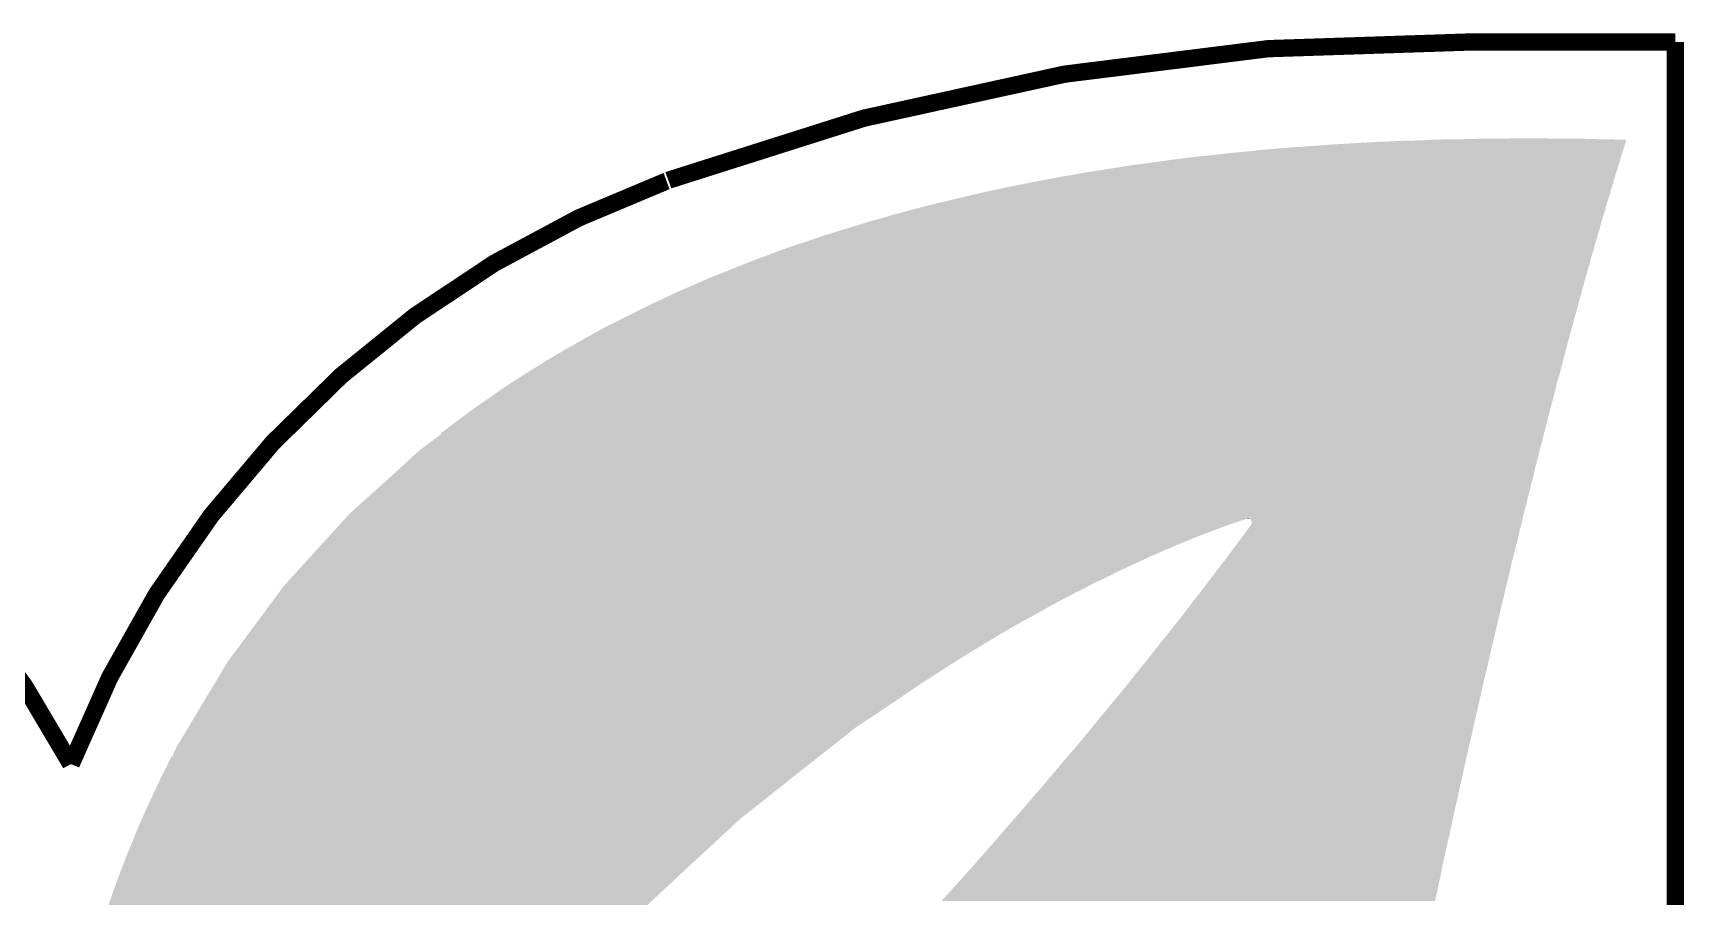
# Model space of a CAD drawing. Extents: x -0.05 to 0.95, y -0.15 to 1.54.
# Drawn here: x 0.381 to 0.953, y 1.242 to 1.541 of the extents above; entities that cross this region are included whole.
import ezdxf

# ---------------------------------------------------------------- set-up
doc = ezdxf.new("R2010")
doc.units = 0
doc.layers.add('AIR_QUALITY3_CLICK_V100_GKO', color=5, linetype='CONTINUOUS')
doc.layers.add('AIR_QUALITY3_CLICK_V100_GTO', color=14, linetype='CONTINUOUS')

msp = doc.modelspace()

# ---------------------------------------------------------------- linework, layer by layer
at = {"layer": 'AIR_QUALITY3_CLICK_V100_GKO', "const_width": 0.006}
for points in [[(0.88, 1.5379, 0.091574), (0.60091, 1.48997)], [(0.6003, 1.4897, 0.215301), (0.39387, 1.28767)], [(0.3938, 1.2877, 0.274399), (0.1128, 1.4595)]]:
    msp.add_lwpolyline(points, format="xyb", dxfattribs=at)
for points in [[(0.88, 1.5379), (0.95, 1.5379)], [(0.95, -0.05), (0.95, 1.5366), (0.95, 1.5379)]]:
    msp.add_lwpolyline(points, dxfattribs=at)
at = {"layer": 'AIR_QUALITY3_CLICK_V100_GTO'}
for points in [[(0.7956, 1.4994), (0.79786, 1.4996), (0.93156, 1.4994), (0.9316, 1.4996)], [(0.79786, 1.4996), (0.79787, 1.4996), (0.9316, 1.4996), (0.9317, 1.4996)], [(0.79787, 1.4996), (0.8024, 1.5), (0.9317, 1.4996), (0.93178, 1.5)], [(0.8024, 1.5), (0.80325, 1.5001), (0.93178, 1.5), (0.9318, 1.5001)], [(0.80325, 1.5001), (0.8058, 1.5004), (0.9318, 1.5001), (0.93192, 1.5004)], [(0.8058, 1.5004), (0.80807, 1.5006), (0.93192, 1.5004), (0.932, 1.5006)], [(0.80807, 1.5006), (0.8126, 1.501), (0.932, 1.5006), (0.93208, 1.501)], [(0.8126, 1.501), (0.81377, 1.5011), (0.93208, 1.501), (0.9321, 1.5011)], [(0.81377, 1.5011), (0.8161, 1.5013), (0.9321, 1.5011), (0.93218, 1.5013)], [(0.8161, 1.5013), (0.8195, 1.5015), (0.93218, 1.5013), (0.93226, 1.5015)], [(0.8195, 1.5015), (0.82067, 1.5016), (0.93226, 1.5015), (0.9323, 1.5016)], [(0.82067, 1.5016), (0.823, 1.5018), (0.9323, 1.5016), (0.93234, 1.5018)], [(0.823, 1.5018), (0.8265, 1.502), (0.93234, 1.5018), (0.93238, 1.502)], [(0.8265, 1.502), (0.82767, 1.5021), (0.93238, 1.502), (0.9324, 1.5021)], [(0.82767, 1.5021), (0.83, 1.5023), (0.9324, 1.5021), (0.9325, 1.5023)], [(0.83, 1.5023), (0.8335, 1.5025), (0.9325, 1.5023), (0.9326, 1.5025)], [(0.8335, 1.5025), (0.8405, 1.5029), (0.9326, 1.5025), (0.93268, 1.5029)], [(0.8405, 1.5029), (0.8423, 1.503), (0.93268, 1.5029), (0.9327, 1.503)], [(0.8423, 1.503), (0.8441, 1.5031), (0.9327, 1.503), (0.93274, 1.5031)], [(0.8441, 1.5031), (0.8476, 1.5033), (0.93274, 1.5031), (0.93282, 1.5033)], [(0.8476, 1.5033), (0.8512, 1.5034), (0.93282, 1.5033), (0.93286, 1.5034)], [(0.8512, 1.5034), (0.853, 1.5035), (0.93286, 1.5034), (0.9329, 1.5035)], [(0.853, 1.5035), (0.8548, 1.5036), (0.9329, 1.5035), (0.93293, 1.5036)], [(0.8548, 1.5036), (0.862, 1.5038), (0.93293, 1.5036), (0.93297, 1.5038)], [(0.862, 1.5038), (0.86385, 1.5039), (0.93297, 1.5038), (0.933, 1.5039)], [(0.86385, 1.5039), (0.86568, 1.504), (0.933, 1.5039), (0.933, 1.504)], [(0.86568, 1.504), (0.8657, 1.504), (0.933, 1.504), (0.93295, 1.504)], [(0.8657, 1.504), (0.8693, 1.5041), (0.93295, 1.504), (0.92783, 1.5041)], [(0.8693, 1.5041), (0.873, 1.5042), (0.92783, 1.5041), (0.9227, 1.5042)], [(0.8766, 1.5042), (0.884, 1.5044), (0.9227, 1.5042), (0.9163, 1.5044)], [(0.8914, 1.5044), (0.8952, 1.5045), (0.9073, 1.5044), (0.9037, 1.5045)], [(0.74906, 1.4932), (0.7529, 1.4938), (0.9297, 1.4932), (0.9299, 1.4938)], [(0.7529, 1.4938), (0.7561, 1.4943), (0.9299, 1.4938), (0.93, 1.4943)], [(0.7561, 1.4943), (0.75994, 1.4949), (0.93, 1.4943), (0.9302, 1.4949)], [(0.75994, 1.4949), (0.7625, 1.4953), (0.9302, 1.4949), (0.93036, 1.4953)], [(0.7625, 1.4953), (0.76332, 1.4954), (0.93036, 1.4953), (0.9304, 1.4954)], [(0.76332, 1.4954), (0.7658, 1.4957), (0.9304, 1.4954), (0.93045, 1.4957)], [(0.7658, 1.4957), (0.76772, 1.496), (0.93045, 1.4957), (0.9305, 1.496)], [(0.76772, 1.496), (0.769, 1.4962), (0.9305, 1.496), (0.93058, 1.4962)], [(0.769, 1.4962), (0.7723, 1.4966), (0.93058, 1.4962), (0.93074, 1.4966)], [(0.7723, 1.4966), (0.77494, 1.497), (0.93074, 1.4966), (0.9309, 1.497)], [(0.77494, 1.497), (0.7756, 1.4971), (0.9309, 1.497), (0.93092, 1.4971)], [(0.7756, 1.4971), (0.77972, 1.4976), (0.93092, 1.4971), (0.931, 1.4976)], [(0.77972, 1.4976), (0.78385, 1.4981), (0.931, 1.4976), (0.9312, 1.4981)], [(0.78385, 1.4981), (0.7855, 1.4983), (0.9312, 1.4981), (0.93124, 1.4983)], [(0.7855, 1.4983), (0.7889, 1.4986), (0.93124, 1.4983), (0.9313, 1.4986)], [(0.7889, 1.4986), (0.7922, 1.499), (0.9313, 1.4986), (0.93146, 1.499)], [(0.7922, 1.499), (0.79305, 1.4991), (0.93146, 1.499), (0.9315, 1.4991)], [(0.79305, 1.4991), (0.7956, 1.4994), (0.9315, 1.4991), (0.93156, 1.4994)], [(0.72057, 1.488), (0.7247, 1.4888), (0.9281, 1.488), (0.92837, 1.4888)], [(0.7247, 1.4888), (0.7267, 1.4892), (0.92837, 1.4888), (0.9285, 1.4892)], [(0.7267, 1.4892), (0.7277, 1.4894), (0.9285, 1.4892), (0.92853, 1.4894)], [(0.7277, 1.4894), (0.72977, 1.4898), (0.92853, 1.4894), (0.9286, 1.4898)], [(0.72977, 1.4898), (0.7308, 1.49), (0.9286, 1.4898), (0.92867, 1.49)], [(0.7308, 1.49), (0.73293, 1.4904), (0.92867, 1.49), (0.9288, 1.4904)], [(0.73293, 1.4904), (0.734, 1.4906), (0.9288, 1.4904), (0.92888, 1.4906)], [(0.734, 1.4906), (0.73555, 1.4909), (0.92888, 1.4906), (0.929, 1.4909)], [(0.73555, 1.4909), (0.7371, 1.4912), (0.929, 1.4909), (0.9291, 1.4912)], [(0.7371, 1.4912), (0.73896, 1.4915), (0.9291, 1.4912), (0.9292, 1.4915)], [(0.73896, 1.4915), (0.7402, 1.4917), (0.9292, 1.4915), (0.92923, 1.4917)], [(0.7402, 1.4917), (0.74233, 1.4921), (0.92923, 1.4917), (0.9293, 1.4921)], [(0.74233, 1.4921), (0.7434, 1.4923), (0.9293, 1.4921), (0.92937, 1.4923)], [(0.7434, 1.4923), (0.74588, 1.4927), (0.92937, 1.4923), (0.9295, 1.4927)], [(0.74588, 1.4927), (0.7465, 1.4928), (0.9295, 1.4927), (0.92954, 1.4928)], [(0.7465, 1.4928), (0.74906, 1.4932), (0.92954, 1.4928), (0.9297, 1.4932)], [(0.6946, 1.4821), (0.69584, 1.4824), (0.92632, 1.4821), (0.9264, 1.4824)], [(0.69584, 1.4824), (0.6975, 1.4828), (0.9264, 1.4824), (0.92655, 1.4828)], [(0.6975, 1.4828), (0.69921, 1.4832), (0.92655, 1.4828), (0.9267, 1.4832)], [(0.69921, 1.4832), (0.7005, 1.4835), (0.9267, 1.4832), (0.92678, 1.4835)], [(0.7005, 1.4835), (0.70257, 1.484), (0.92678, 1.4835), (0.9269, 1.484)], [(0.70257, 1.484), (0.7034, 1.4842), (0.9269, 1.484), (0.92697, 1.4842)], [(0.7034, 1.4842), (0.70597, 1.4848), (0.92697, 1.4842), (0.9272, 1.4848)], [(0.70597, 1.4848), (0.7094, 1.4856), (0.9272, 1.4848), (0.9274, 1.4856)], [(0.7094, 1.4856), (0.7125, 1.4863), (0.9274, 1.4856), (0.92758, 1.4863)], [(0.7125, 1.4863), (0.713, 1.4864), (0.92758, 1.4863), (0.9276, 1.4864)], [(0.713, 1.4864), (0.7155, 1.4869), (0.9276, 1.4864), (0.92779, 1.4869)], [(0.7155, 1.4869), (0.71679, 1.4872), (0.92779, 1.4869), (0.9279, 1.4872)], [(0.71679, 1.4872), (0.7185, 1.4876), (0.9279, 1.4872), (0.928, 1.4876)], [(0.7185, 1.4876), (0.72057, 1.488), (0.928, 1.4876), (0.9281, 1.488)], [(0.67367, 1.4765), (0.6748, 1.4768), (0.9247, 1.4765), (0.92477, 1.4768)], [(0.6748, 1.4768), (0.67678, 1.4774), (0.92477, 1.4768), (0.9249, 1.4774)], [(0.67678, 1.4774), (0.6781, 1.4778), (0.9249, 1.4774), (0.92505, 1.4778)], [(0.6781, 1.4778), (0.67961, 1.4782), (0.92505, 1.4778), (0.9252, 1.4782)], [(0.67961, 1.4782), (0.6815, 1.4787), (0.9252, 1.4782), (0.92537, 1.4787)], [(0.6815, 1.4787), (0.68297, 1.4791), (0.92537, 1.4787), (0.9255, 1.4791)], [(0.68297, 1.4791), (0.6848, 1.4796), (0.9255, 1.4791), (0.92563, 1.4796)], [(0.6848, 1.4796), (0.68593, 1.4799), (0.92563, 1.4796), (0.9257, 1.4799)], [(0.68593, 1.4799), (0.68933, 1.4808), (0.9257, 1.4799), (0.9259, 1.4808)], [(0.68933, 1.4808), (0.6916, 1.4814), (0.9259, 1.4808), (0.92612, 1.4814)], [(0.6916, 1.4814), (0.69246, 1.4816), (0.92612, 1.4814), (0.9262, 1.4816)], [(0.69246, 1.4816), (0.6946, 1.4821), (0.9262, 1.4816), (0.92632, 1.4821)], [(0.65306, 1.4702), (0.6551, 1.4709), (0.9229, 1.4702), (0.92306, 1.4709)], [(0.6551, 1.4709), (0.65576, 1.4711), (0.92306, 1.4709), (0.9231, 1.4711)], [(0.65576, 1.4711), (0.6584, 1.4719), (0.9231, 1.4711), (0.92337, 1.4719)], [(0.6584, 1.4719), (0.6616, 1.4729), (0.92337, 1.4719), (0.9237, 1.4729)], [(0.6616, 1.4729), (0.66457, 1.4738), (0.9237, 1.4729), (0.9239, 1.4738)], [(0.66457, 1.4738), (0.66754, 1.4747), (0.9239, 1.4738), (0.9242, 1.4747)], [(0.66754, 1.4747), (0.6682, 1.4749), (0.9242, 1.4747), (0.92424, 1.4749)], [(0.6682, 1.4749), (0.67044, 1.4756), (0.92424, 1.4749), (0.9244, 1.4756)], [(0.67044, 1.4756), (0.6714, 1.4759), (0.9244, 1.4756), (0.9245, 1.4759)], [(0.6714, 1.4759), (0.67367, 1.4765), (0.9245, 1.4759), (0.9247, 1.4765)], [(0.6362, 1.4643), (0.63904, 1.4654), (0.92117, 1.4643), (0.9215, 1.4654)], [(0.63904, 1.4654), (0.6393, 1.4655), (0.9215, 1.4654), (0.92153, 1.4655)], [(0.6393, 1.4655), (0.64155, 1.4663), (0.92153, 1.4655), (0.9218, 1.4663)], [(0.64155, 1.4663), (0.6424, 1.4666), (0.9218, 1.4663), (0.92186, 1.4666)], [(0.6424, 1.4666), (0.64444, 1.4673), (0.92186, 1.4666), (0.922, 1.4673)], [(0.64444, 1.4673), (0.6456, 1.4677), (0.922, 1.4673), (0.92212, 1.4677)], [(0.6456, 1.4677), (0.64746, 1.4683), (0.92212, 1.4677), (0.9223, 1.4683)], [(0.64746, 1.4683), (0.6487, 1.4687), (0.9223, 1.4683), (0.92243, 1.4687)], [(0.6487, 1.4687), (0.65015, 1.4692), (0.92243, 1.4687), (0.9226, 1.4692)], [(0.65015, 1.4692), (0.65306, 1.4702), (0.9226, 1.4692), (0.9229, 1.4702)], [(0.6234, 1.4594), (0.6239, 1.4596), (0.9198, 1.4594), (0.91986, 1.4596)], [(0.6239, 1.4596), (0.627, 1.4608), (0.91986, 1.4596), (0.92022, 1.4608)], [(0.627, 1.4608), (0.6285, 1.4614), (0.92022, 1.4608), (0.9204, 1.4614)], [(0.6285, 1.4614), (0.63, 1.462), (0.9204, 1.4614), (0.92052, 1.462)], [(0.63, 1.462), (0.63103, 1.4624), (0.92052, 1.462), (0.9206, 1.4624)], [(0.63103, 1.4624), (0.6331, 1.4632), (0.9206, 1.4624), (0.92084, 1.4632)], [(0.6331, 1.4632), (0.6362, 1.4643), (0.92084, 1.4632), (0.92117, 1.4643)], [(0.6097, 1.4537), (0.6119, 1.4547), (0.9182, 1.4537), (0.91843, 1.4547)], [(0.6119, 1.4547), (0.61259, 1.455), (0.91843, 1.4547), (0.9185, 1.455)], [(0.61259, 1.455), (0.6149, 1.456), (0.9185, 1.455), (0.91883, 1.456)], [(0.6149, 1.456), (0.6154, 1.4562), (0.91883, 1.456), (0.9189, 1.4562)], [(0.6154, 1.4562), (0.61815, 1.4573), (0.9189, 1.4562), (0.9192, 1.4573)], [(0.61815, 1.4573), (0.62065, 1.4583), (0.9192, 1.4573), (0.9195, 1.4583)], [(0.62065, 1.4583), (0.6234, 1.4594), (0.9195, 1.4583), (0.9198, 1.4594)], [(0.5953, 1.4472), (0.59794, 1.4484), (0.91642, 1.4472), (0.9167, 1.4484)], [(0.59794, 1.4484), (0.5986, 1.4487), (0.9167, 1.4484), (0.91679, 1.4487)], [(0.5986, 1.4487), (0.60066, 1.4497), (0.91679, 1.4487), (0.9171, 1.4497)], [(0.60066, 1.4497), (0.6019, 1.4503), (0.9171, 1.4497), (0.91727, 1.4503)], [(0.6019, 1.4503), (0.60366, 1.4511), (0.91727, 1.4503), (0.9175, 1.4511)], [(0.60366, 1.4511), (0.6052, 1.4518), (0.9175, 1.4511), (0.91766, 1.4518)], [(0.6052, 1.4518), (0.60666, 1.4524), (0.91766, 1.4518), (0.9178, 1.4524)], [(0.60666, 1.4524), (0.6086, 1.4532), (0.9178, 1.4524), (0.91805, 1.4532)], [(0.6086, 1.4532), (0.6097, 1.4537), (0.91805, 1.4532), (0.9182, 1.4537)], [(0.5839, 1.4415), (0.5951, 1.4471), (0.9148, 1.4415), (0.9164, 1.4471)], [(0.5951, 1.4471), (0.5953, 1.4472), (0.9164, 1.4471), (0.91642, 1.4472)], [(0.57312, 1.4358), (0.5758, 1.4373), (0.9133, 1.4358), (0.9137, 1.4373)], [(0.5758, 1.4373), (0.5793, 1.4392), (0.9137, 1.4373), (0.91424, 1.4392)], [(0.5793, 1.4392), (0.5811, 1.4401), (0.91424, 1.4392), (0.9145, 1.4401)], [(0.5811, 1.4401), (0.5839, 1.4415), (0.9145, 1.4401), (0.9148, 1.4415)], [(0.5621, 1.4295), (0.5655, 1.4315), (0.91159, 1.4295), (0.91213, 1.4315)], [(0.5655, 1.4315), (0.5689, 1.4334), (0.91213, 1.4315), (0.91263, 1.4334)], [(0.5689, 1.4334), (0.57065, 1.4344), (0.91263, 1.4334), (0.9129, 1.4344)], [(0.57065, 1.4344), (0.5724, 1.4354), (0.9129, 1.4344), (0.91319, 1.4354)], [(0.5724, 1.4354), (0.57312, 1.4358), (0.91319, 1.4354), (0.9133, 1.4358)], [(0.55261, 1.4237), (0.55518, 1.4253), (0.9101, 1.4237), (0.9105, 1.4253)], [(0.55518, 1.4253), (0.5576, 1.4268), (0.9105, 1.4253), (0.9109, 1.4268)], [(0.5576, 1.4268), (0.5584, 1.4273), (0.9109, 1.4268), (0.91102, 1.4273)], [(0.5584, 1.4273), (0.56025, 1.4284), (0.91102, 1.4273), (0.9113, 1.4284)], [(0.56025, 1.4284), (0.5621, 1.4295), (0.9113, 1.4284), (0.91159, 1.4295)], [(0.5434, 1.4178), (0.5474, 1.4204), (0.9085, 1.4178), (0.90915, 1.4204)], [(0.5474, 1.4204), (0.54771, 1.4206), (0.90915, 1.4204), (0.9092, 1.4206)], [(0.54771, 1.4206), (0.55022, 1.4222), (0.9092, 1.4206), (0.9097, 1.4222)], [(0.55022, 1.4222), (0.551, 1.4227), (0.9097, 1.4222), (0.90983, 1.4227)], [(0.551, 1.4227), (0.55261, 1.4237), (0.90983, 1.4227), (0.9101, 1.4237)], [(0.53583, 1.4125), (0.53815, 1.4141), (0.9071, 1.4125), (0.9076, 1.4141)], [(0.53815, 1.4141), (0.5396, 1.4151), (0.9076, 1.4141), (0.90784, 1.4151)], [(0.5396, 1.4151), (0.54059, 1.4158), (0.90784, 1.4151), (0.908, 1.4158)], [(0.54059, 1.4158), (0.5434, 1.4178), (0.908, 1.4158), (0.9085, 1.4178)], [(0.52893, 1.4075), (0.5312, 1.4092), (0.9058, 1.4075), (0.9063, 1.4092)], [(0.5312, 1.4092), (0.53344, 1.4108), (0.9063, 1.4092), (0.9067, 1.4108)], [(0.53344, 1.4108), (0.5354, 1.4122), (0.9067, 1.4108), (0.90703, 1.4122)], [(0.5354, 1.4122), (0.53583, 1.4125), (0.90703, 1.4122), (0.9071, 1.4125)], [(0.5221, 1.4024), (0.5268, 1.4059), (0.90453, 1.4024), (0.9054, 1.4059)], [(0.5223, 1.4021), (0.5221, 1.4024), (0.90445, 1.4021), (0.90453, 1.4024)], [(0.5268, 1.4059), (0.52893, 1.4075), (0.9054, 1.4059), (0.9058, 1.4075)], [(0.5121, 1.3941), (0.515, 1.3967), (0.90241, 1.3941), (0.90303, 1.3967)], [(0.515, 1.3967), (0.51595, 1.3974), (0.90303, 1.3967), (0.9032, 1.3974)], [(0.51595, 1.3974), (0.5173, 1.3984), (0.9032, 1.3974), (0.9035, 1.3984)], [(0.5173, 1.3984), (0.51865, 1.3994), (0.9035, 1.3984), (0.9038, 1.3994)], [(0.51865, 1.3994), (0.52149, 1.4015), (0.9038, 1.3994), (0.9043, 1.4015)], [(0.52149, 1.4015), (0.5223, 1.4021), (0.9043, 1.4015), (0.90445, 1.4021)], [(0.5069, 1.3893), (0.50885, 1.3911), (0.90119, 1.3893), (0.9016, 1.3911)], [(0.50885, 1.3911), (0.51113, 1.3932), (0.9016, 1.3911), (0.9022, 1.3932)], [(0.51113, 1.3932), (0.5121, 1.3941), (0.9022, 1.3932), (0.90241, 1.3941)], [(0.5017, 1.3846), (0.50413, 1.3868), (0.9, 1.3846), (0.9006, 1.3868)], [(0.50413, 1.3868), (0.50646, 1.3889), (0.9006, 1.3868), (0.9011, 1.3889)], [(0.50646, 1.3889), (0.5069, 1.3893), (0.9011, 1.3889), (0.90119, 1.3893)], [(0.49431, 1.378), (0.49678, 1.3802), (0.8984, 1.378), (0.8989, 1.3802)], [(0.49678, 1.3802), (0.49924, 1.3824), (0.8989, 1.3802), (0.8995, 1.3824)], [(0.49924, 1.3824), (0.5007, 1.3837), (0.8995, 1.3824), (0.8998, 1.3837)], [(0.5007, 1.3837), (0.5017, 1.3846), (0.8998, 1.3837), (0.9, 1.3846)], [(0.48953, 1.3735), (0.4898, 1.3738), (0.8972, 1.3735), (0.89728, 1.3738)], [(0.4898, 1.3738), (0.49192, 1.3758), (0.89728, 1.3738), (0.8978, 1.3758)], [(0.49192, 1.3758), (0.4933, 1.3771), (0.8978, 1.3758), (0.89815, 1.3771)], [(0.4933, 1.3771), (0.49431, 1.378), (0.89815, 1.3771), (0.8984, 1.378)], [(0.48426, 1.3677), (0.48444, 1.3679), (0.7874, 1.3677), (0.7878, 1.3679)], [(0.48444, 1.3679), (0.48454, 1.368), (0.7878, 1.3679), (0.7882, 1.368)], [(0.48454, 1.368), (0.48463, 1.3681), (0.7882, 1.368), (0.7885, 1.3681)], [(0.48463, 1.3681), (0.48481, 1.3683), (0.7885, 1.3681), (0.7889, 1.3683)], [(0.48481, 1.3683), (0.4849, 1.3684), (0.7889, 1.3683), (0.7893, 1.3684)], [(0.4849, 1.3684), (0.48508, 1.3686), (0.7893, 1.3684), (0.7896, 1.3686)], [(0.48508, 1.3686), (0.48517, 1.3687), (0.7896, 1.3686), (0.79, 1.3687)], [(0.48517, 1.3687), (0.48526, 1.3688), (0.79, 1.3687), (0.7903, 1.3688)], [(0.48526, 1.3688), (0.48535, 1.3689), (0.7903, 1.3688), (0.7907, 1.3689)], [(0.48535, 1.3689), (0.48553, 1.3691), (0.7907, 1.3689), (0.791, 1.3691)], [(0.48553, 1.3691), (0.48562, 1.3692), (0.791, 1.3691), (0.7913, 1.3692)], [(0.48562, 1.3692), (0.48572, 1.3693), (0.7913, 1.3692), (0.7917, 1.3693)], [(0.48572, 1.3693), (0.4859, 1.3695), (0.7917, 1.3693), (0.7923, 1.3695)], [(0.4859, 1.3695), (0.48608, 1.3697), (0.7923, 1.3695), (0.7926, 1.3697)], [(0.48608, 1.3697), (0.48662, 1.3703), (0.7926, 1.3697), (0.7944, 1.3703)], [(0.48662, 1.3703), (0.48671, 1.3704), (0.7944, 1.3703), (0.7946, 1.3704)], [(0.48671, 1.3704), (0.4869, 1.3706), (0.7946, 1.3704), (0.7952, 1.3706)], [(0.4869, 1.3706), (0.48699, 1.3707), (0.7952, 1.3706), (0.7954, 1.3707)], [(0.48699, 1.3707), (0.48708, 1.3708), (0.7954, 1.3707), (0.7957, 1.3708)], [(0.48708, 1.3708), (0.48717, 1.3709), (0.7957, 1.3708), (0.7959, 1.3709)], [(0.48717, 1.3709), (0.48726, 1.371), (0.7962, 1.3709), (0.7963, 1.371)], [(0.48717, 1.3709), (0.48717, 1.3709), (0.7959, 1.3709), (0.7962, 1.3709)], [(0.48726, 1.371), (0.48735, 1.3711), (0.7964, 1.371), (0.7965, 1.3711)], [(0.48726, 1.371), (0.48726, 1.371), (0.7963, 1.371), (0.7964, 1.371)], [(0.48735, 1.3711), (0.48744, 1.3712), (0.7968, 1.3711), (0.7969, 1.3712)], [(0.48735, 1.3711), (0.48735, 1.3711), (0.7965, 1.3711), (0.7968, 1.3711)], [(0.48744, 1.3712), (0.48753, 1.3713), (0.797, 1.3712), (0.7971, 1.3713)], [(0.48744, 1.3712), (0.48744, 1.3712), (0.7969, 1.3712), (0.797, 1.3712)], [(0.48753, 1.3713), (0.48762, 1.3714), (0.7973, 1.3713), (0.7974, 1.3714)], [(0.48753, 1.3713), (0.48753, 1.3713), (0.7971, 1.3713), (0.7973, 1.3713)], [(0.48762, 1.3714), (0.48771, 1.3715), (0.7976, 1.3714), (0.7977, 1.3715)], [(0.48762, 1.3714), (0.48762, 1.3714), (0.7974, 1.3714), (0.7976, 1.3714)], [(0.48771, 1.3715), (0.4878, 1.3716), (0.7979, 1.3715), (0.798, 1.3716)], [(0.48771, 1.3715), (0.48771, 1.3715), (0.7977, 1.3715), (0.7979, 1.3715)], [(0.4878, 1.3716), (0.48789, 1.3717), (0.7982, 1.3716), (0.7983, 1.3717)], [(0.4878, 1.3716), (0.4878, 1.3716), (0.798, 1.3716), (0.7982, 1.3716)], [(0.48789, 1.3717), (0.48798, 1.3718), (0.7985, 1.3717), (0.7986, 1.3718)], [(0.48789, 1.3717), (0.48789, 1.3717), (0.7983, 1.3717), (0.7985, 1.3717)], [(0.48798, 1.3718), (0.48808, 1.3719), (0.7988, 1.3718), (0.7989, 1.3719)], [(0.48798, 1.3718), (0.48798, 1.3718), (0.7986, 1.3718), (0.7988, 1.3718)], [(0.48808, 1.3719), (0.48817, 1.372), (0.7991, 1.3719), (0.7992, 1.372)], [(0.48808, 1.3719), (0.48808, 1.3719), (0.7989, 1.3719), (0.7991, 1.3719)], [(0.48817, 1.372), (0.48826, 1.3721), (0.7994, 1.372), (0.7995, 1.3721)], [(0.48817, 1.372), (0.48817, 1.372), (0.7992, 1.372), (0.7994, 1.372)], [(0.48826, 1.3721), (0.48835, 1.3722), (0.7997, 1.3721), (0.7998, 1.3722)], [(0.48826, 1.3721), (0.48826, 1.3721), (0.7995, 1.3721), (0.7997, 1.3721)], [(0.48835, 1.3722), (0.48844, 1.3723), (0.8, 1.3722), (0.8001, 1.3723)], [(0.48835, 1.3722), (0.48835, 1.3722), (0.7998, 1.3722), (0.8, 1.3722)], [(0.48844, 1.3723), (0.48853, 1.3724), (0.8004, 1.3723), (0.8004, 1.3724)], [(0.48844, 1.3723), (0.48844, 1.3723), (0.8001, 1.3723), (0.8004, 1.3723)], [(0.48853, 1.3724), (0.48862, 1.3725), (0.8007, 1.3724), (0.8007, 1.3725)], [(0.48853, 1.3724), (0.48853, 1.3724), (0.8004, 1.3724), (0.8007, 1.3724)], [(0.48862, 1.3725), (0.48871, 1.3726), (0.801, 1.3725), (0.801, 1.3726)], [(0.48862, 1.3725), (0.48862, 1.3725), (0.8007, 1.3725), (0.801, 1.3725)], [(0.48871, 1.3726), (0.4888, 1.3727), (0.8013, 1.3726), (0.8013, 1.3727)], [(0.48871, 1.3726), (0.48871, 1.3726), (0.801, 1.3726), (0.8013, 1.3726)], [(0.4888, 1.3727), (0.48953, 1.3735), (0.89703, 1.3727), (0.8972, 1.3735)], [(0.4888, 1.3727), (0.4888, 1.3727), (0.8013, 1.3727), (0.8016, 1.3727)], [(0.8008, 1.3677), (0.80167, 1.3689), (0.89584, 1.3677), (0.8961, 1.3689)], [(0.802, 1.3726), (0.8016, 1.3727), (0.802, 1.3726), (0.8023, 1.3727)], [(0.80167, 1.3689), (0.8029, 1.3706), (0.8961, 1.3689), (0.89654, 1.3706)], [(0.8024, 1.3726), (0.8023, 1.3727), (0.897, 1.3726), (0.89703, 1.3727)], [(0.8025, 1.3725), (0.8025, 1.3726), (0.89698, 1.3725), (0.897, 1.3726)], [(0.8028, 1.3722), (0.8026, 1.3725), (0.89692, 1.3722), (0.89698, 1.3725)], [(0.8031, 1.3719), (0.8028, 1.3722), (0.89685, 1.3719), (0.89692, 1.3722)], [(0.8029, 1.3706), (0.803, 1.3707), (0.89654, 1.3706), (0.89657, 1.3707)], [(0.803, 1.3708), (0.8031, 1.3709), (0.8966, 1.3708), (0.89662, 1.3709)], [(0.803, 1.3707), (0.803, 1.3708), (0.89657, 1.3707), (0.8966, 1.3708)], [(0.8031, 1.3717), (0.8031, 1.3719), (0.89681, 1.3717), (0.89685, 1.3719)], [(0.8032, 1.3716), (0.8031, 1.3717), (0.89679, 1.3716), (0.89681, 1.3717)], [(0.8031, 1.3713), (0.8032, 1.3716), (0.89672, 1.3713), (0.89679, 1.3716)], [(0.8031, 1.3712), (0.8031, 1.3713), (0.8967, 1.3712), (0.89672, 1.3713)], [(0.8031, 1.3709), (0.8031, 1.3712), (0.89662, 1.3709), (0.8967, 1.3712)], [(0.47889, 1.3618), (0.47925, 1.3622), (0.7729, 1.3618), (0.7739, 1.3622)], [(0.47925, 1.3622), (0.47962, 1.3626), (0.7739, 1.3622), (0.775, 1.3626)], [(0.47962, 1.3626), (0.48007, 1.3631), (0.775, 1.3626), (0.776, 1.3631)], [(0.48007, 1.3631), (0.48062, 1.3637), (0.776, 1.3631), (0.7774, 1.3637)], [(0.48062, 1.3637), (0.48089, 1.364), (0.7774, 1.3637), (0.7782, 1.364)], [(0.48089, 1.364), (0.48171, 1.3649), (0.7782, 1.364), (0.7803, 1.3649)], [(0.48171, 1.3649), (0.4819, 1.3651), (0.7803, 1.3649), (0.781, 1.3651)], [(0.4819, 1.3651), (0.48217, 1.3654), (0.781, 1.3651), (0.7816, 1.3654)], [(0.48217, 1.3654), (0.48244, 1.3657), (0.7816, 1.3654), (0.7823, 1.3657)], [(0.48244, 1.3657), (0.48272, 1.366), (0.7823, 1.3657), (0.7829, 1.366)], [(0.48272, 1.366), (0.4829, 1.3662), (0.7829, 1.366), (0.7836, 1.3662)], [(0.4829, 1.3662), (0.48317, 1.3665), (0.7836, 1.3662), (0.7842, 1.3665)], [(0.48317, 1.3665), (0.48335, 1.3667), (0.7842, 1.3665), (0.7848, 1.3667)], [(0.48335, 1.3667), (0.48363, 1.367), (0.7848, 1.3667), (0.7855, 1.367)], [(0.48363, 1.367), (0.4839, 1.3673), (0.7855, 1.367), (0.7864, 1.3673)], [(0.4839, 1.3673), (0.48399, 1.3674), (0.7864, 1.3673), (0.7867, 1.3674)], [(0.48399, 1.3674), (0.48417, 1.3676), (0.7867, 1.3674), (0.787, 1.3676)], [(0.48417, 1.3676), (0.48426, 1.3677), (0.787, 1.3676), (0.7874, 1.3677)], [(0.79648, 1.3619), (0.7973, 1.363), (0.8944, 1.3619), (0.89469, 1.363)], [(0.7973, 1.363), (0.79819, 1.3642), (0.89469, 1.363), (0.895, 1.3642)], [(0.79819, 1.3642), (0.799, 1.3653), (0.895, 1.3642), (0.89528, 1.3653)], [(0.799, 1.3653), (0.79997, 1.3666), (0.89528, 1.3653), (0.8956, 1.3666)], [(0.79997, 1.3666), (0.8008, 1.3677), (0.8956, 1.3666), (0.89584, 1.3677)], [(0.47306, 1.3554), (0.47561, 1.3582), (0.7589, 1.3554), (0.7649, 1.3582)], [(0.47561, 1.3582), (0.47616, 1.3588), (0.7649, 1.3582), (0.7663, 1.3588)], [(0.47616, 1.3588), (0.4767, 1.3594), (0.7663, 1.3588), (0.7674, 1.3594)], [(0.4767, 1.3594), (0.47716, 1.3599), (0.7674, 1.3594), (0.7686, 1.3599)], [(0.47716, 1.3599), (0.47752, 1.3603), (0.7686, 1.3599), (0.7697, 1.3603)], [(0.47752, 1.3603), (0.47761, 1.3604), (0.7697, 1.3603), (0.7697, 1.3604)], [(0.47761, 1.3604), (0.47798, 1.3608), (0.7697, 1.3604), (0.7708, 1.3608)], [(0.47798, 1.3608), (0.47843, 1.3613), (0.7708, 1.3608), (0.7718, 1.3613)], [(0.47843, 1.3613), (0.47889, 1.3618), (0.7718, 1.3613), (0.7729, 1.3618)], [(0.792, 1.356), (0.79286, 1.3571), (0.89297, 1.356), (0.8932, 1.3571)], [(0.79286, 1.3571), (0.7938, 1.3583), (0.8932, 1.3571), (0.8935, 1.3583)], [(0.7938, 1.3583), (0.7955, 1.3606), (0.8935, 1.3583), (0.89407, 1.3606)], [(0.7955, 1.3606), (0.79648, 1.3619), (0.89407, 1.3606), (0.8944, 1.3619)], [(0.46786, 1.3497), (0.46896, 1.3509), (0.7471, 1.3497), (0.7495, 1.3509)], [(0.46896, 1.3509), (0.46978, 1.3518), (0.7495, 1.3509), (0.7515, 1.3518)], [(0.46978, 1.3518), (0.47069, 1.3528), (0.7515, 1.3518), (0.7535, 1.3528)], [(0.47069, 1.3528), (0.47151, 1.3537), (0.7535, 1.3528), (0.7554, 1.3537)], [(0.47151, 1.3537), (0.4716, 1.3538), (0.7554, 1.3537), (0.7554, 1.3538)], [(0.4716, 1.3538), (0.47242, 1.3547), (0.7554, 1.3538), (0.7573, 1.3547)], [(0.47242, 1.3547), (0.47306, 1.3554), (0.7573, 1.3547), (0.7589, 1.3554)], [(0.78727, 1.3498), (0.7884, 1.3513), (0.8915, 1.3498), (0.89187, 1.3513)], [(0.7884, 1.3513), (0.7891, 1.3522), (0.89187, 1.3513), (0.8921, 1.3522)], [(0.7891, 1.3522), (0.7902, 1.3536), (0.8921, 1.3522), (0.89244, 1.3536)], [(0.7902, 1.3536), (0.79102, 1.3547), (0.89244, 1.3536), (0.8927, 1.3547)], [(0.79102, 1.3547), (0.792, 1.356), (0.8927, 1.3547), (0.89297, 1.356)], [(0.46374, 1.3442), (0.46485, 1.3457), (0.7365, 1.3442), (0.7394, 1.3457)], [(0.46485, 1.3457), (0.46595, 1.3472), (0.7394, 1.3457), (0.7422, 1.3472)], [(0.46595, 1.3472), (0.46684, 1.3484), (0.7422, 1.3472), (0.7447, 1.3484)], [(0.46684, 1.3484), (0.4675, 1.3493), (0.7447, 1.3484), (0.74636, 1.3493)], [(0.4675, 1.3493), (0.46786, 1.3497), (0.74636, 1.3493), (0.7471, 1.3497)], [(0.783, 1.3443), (0.7866, 1.3489), (0.89018, 1.3443), (0.89128, 1.3489)], [(0.7866, 1.3489), (0.78727, 1.3498), (0.89128, 1.3489), (0.8915, 1.3498)], [(0.45975, 1.3388), (0.4602, 1.3394), (0.7267, 1.3388), (0.72781, 1.3394)], [(0.4602, 1.3394), (0.46116, 1.3407), (0.72781, 1.3394), (0.7302, 1.3407)], [(0.46116, 1.3407), (0.46256, 1.3426), (0.7302, 1.3407), (0.7335, 1.3426)], [(0.46256, 1.3426), (0.46374, 1.3442), (0.7335, 1.3426), (0.7365, 1.3442)], [(0.7776, 1.3373), (0.77956, 1.3398), (0.88852, 1.3373), (0.8891, 1.3398)], [(0.77956, 1.3398), (0.7812, 1.3419), (0.8891, 1.3398), (0.8896, 1.3419)], [(0.7812, 1.3419), (0.783, 1.3443), (0.8896, 1.3419), (0.89018, 1.3443)], [(0.45417, 1.3313), (0.45633, 1.3342), (0.7136, 1.3313), (0.7185, 1.3342)], [(0.45633, 1.3342), (0.45819, 1.3367), (0.7185, 1.3342), (0.7228, 1.3367)], [(0.45819, 1.3367), (0.45975, 1.3388), (0.7228, 1.3367), (0.7267, 1.3388)], [(0.7739, 1.3326), (0.77547, 1.3346), (0.88742, 1.3326), (0.8879, 1.3346)], [(0.77547, 1.3346), (0.7757, 1.3349), (0.8879, 1.3346), (0.88797, 1.3349)], [(0.7757, 1.3349), (0.7776, 1.3373), (0.88797, 1.3349), (0.88852, 1.3373)], [(0.4503, 1.3261), (0.45179, 1.3281), (0.70502, 1.3261), (0.7083, 1.3281)], [(0.45179, 1.3281), (0.45417, 1.3313), (0.7083, 1.3281), (0.7136, 1.3313)], [(0.76838, 1.3257), (0.7702, 1.328), (0.8858, 1.3257), (0.88634, 1.328)], [(0.7702, 1.328), (0.772, 1.3303), (0.88634, 1.328), (0.88687, 1.3303)], [(0.772, 1.3303), (0.77316, 1.3317), (0.88687, 1.3303), (0.8872, 1.3317)], [(0.77316, 1.3317), (0.7739, 1.3326), (0.8872, 1.3317), (0.88742, 1.3326)], [(0.44648, 1.3204), (0.4479, 1.3228), (0.696, 1.3204), (0.69975, 1.3228)], [(0.4479, 1.3228), (0.44914, 1.3245), (0.69975, 1.3228), (0.7024, 1.3245)], [(0.44914, 1.3245), (0.4503, 1.3261), (0.7024, 1.3245), (0.70502, 1.3261)], [(0.76344, 1.3196), (0.76592, 1.3226), (0.8844, 1.3196), (0.8851, 1.3226)], [(0.76592, 1.3226), (0.7665, 1.3233), (0.8851, 1.3226), (0.88526, 1.3233)], [(0.7665, 1.3233), (0.7683, 1.3256), (0.88526, 1.3233), (0.88578, 1.3256)], [(0.7683, 1.3256), (0.76838, 1.3257), (0.88578, 1.3256), (0.8858, 1.3257)], [(0.44363, 1.3156), (0.4443, 1.3167), (0.6885, 1.3156), (0.69022, 1.3167)], [(0.4443, 1.3167), (0.44648, 1.3204), (0.69022, 1.3167), (0.696, 1.3204)], [(0.7609, 1.3163), (0.76105, 1.3165), (0.88356, 1.3163), (0.8836, 1.3165)], [(0.76105, 1.3165), (0.7627, 1.3187), (0.8836, 1.3165), (0.88417, 1.3187)], [(0.7627, 1.3187), (0.76344, 1.3196), (0.88417, 1.3187), (0.8844, 1.3196)], [(0.44018, 1.3099), (0.44363, 1.3156), (0.6801, 1.3099), (0.6885, 1.3156)], [(0.75586, 1.3102), (0.75842, 1.3133), (0.8822, 1.3102), (0.8829, 1.3133)], [(0.75842, 1.3133), (0.7609, 1.3163), (0.8829, 1.3133), (0.88356, 1.3163)], [(0.4357, 1.3024), (0.4397, 1.3091), (0.6689, 1.3024), (0.67895, 1.3091)], [(0.4397, 1.3091), (0.44012, 1.3098), (0.67895, 1.3091), (0.68, 1.3098)], [(0.44012, 1.3098), (0.44018, 1.3099), (0.68, 1.3098), (0.6801, 1.3099)], [(0.75057, 1.3038), (0.75322, 1.307), (0.8807, 1.3038), (0.8815, 1.307)], [(0.75322, 1.307), (0.75586, 1.3102), (0.8815, 1.307), (0.8822, 1.3102)], [(0.432, 1.2962), (0.43439, 1.3002), (0.66055, 1.2962), (0.6656, 1.3002)], [(0.43439, 1.3002), (0.4357, 1.3024), (0.6656, 1.3002), (0.6689, 1.3024)], [(0.7452, 1.2973), (0.7476, 1.3002), (0.8793, 1.2973), (0.87992, 1.3002)], [(0.7476, 1.3002), (0.74793, 1.3006), (0.87992, 1.3002), (0.88, 1.3006)], [(0.74793, 1.3006), (0.75057, 1.3038), (0.88, 1.3006), (0.8807, 1.3038)], [(0.4289, 1.2903), (0.43046, 1.2937), (0.65308, 1.2903), (0.6574, 1.2937)], [(0.43046, 1.2937), (0.4306, 1.294), (0.6574, 1.2937), (0.65778, 1.294)], [(0.4306, 1.294), (0.432, 1.2962), (0.65778, 1.294), (0.66055, 1.2962)], [(0.7404, 1.2916), (0.74254, 1.2941), (0.87797, 1.2916), (0.8785, 1.2941)], [(0.74254, 1.2941), (0.7428, 1.2944), (0.8785, 1.2941), (0.87857, 1.2944)], [(0.7428, 1.2944), (0.7452, 1.2973), (0.87857, 1.2944), (0.8793, 1.2973)], [(0.4259, 1.2848), (0.4287, 1.2903), (0.64608, 1.2848), (0.65308, 1.2903)], [(0.73682, 1.2874), (0.7379, 1.2887), (0.877, 1.2874), (0.87731, 1.2887)], [(0.7379, 1.2887), (0.73971, 1.2908), (0.87731, 1.2887), (0.8778, 1.2908)], [(0.73971, 1.2908), (0.7404, 1.2916), (0.8778, 1.2908), (0.87797, 1.2916)], [(0.42456, 1.282), (0.42465, 1.2822), (0.6426, 1.282), (0.6426, 1.2822)], [(0.42465, 1.2822), (0.4247, 1.2823), (0.6428, 1.2822), (0.6429, 1.2823)], [(0.42465, 1.2822), (0.42465, 1.2822), (0.6426, 1.2822), (0.6428, 1.2822)], [(0.4247, 1.2823), (0.4259, 1.2848), (0.6429, 1.2823), (0.64608, 1.2848)], [(0.7312, 1.2807), (0.7331, 1.283), (0.8755, 1.2807), (0.87604, 1.283)], [(0.7331, 1.283), (0.73404, 1.2841), (0.87604, 1.283), (0.8763, 1.2841)], [(0.73404, 1.2841), (0.7355, 1.2858), (0.8763, 1.2841), (0.87666, 1.2858)], [(0.7355, 1.2858), (0.73682, 1.2874), (0.87666, 1.2858), (0.877, 1.2874)], [(0.4211, 1.2747), (0.4235, 1.2798), (0.63336, 1.2747), (0.63982, 1.2798)], [(0.4235, 1.2798), (0.42456, 1.282), (0.63982, 1.2798), (0.6426, 1.282)], [(0.7258, 1.2745), (0.7282, 1.2773), (0.87416, 1.2745), (0.8748, 1.2773)], [(0.7282, 1.2773), (0.7307, 1.2801), (0.8748, 1.2773), (0.87538, 1.2801)], [(0.7307, 1.2801), (0.7312, 1.2807), (0.87538, 1.2801), (0.8755, 1.2807)], [(0.4188, 1.2696), (0.4211, 1.2747), (0.62691, 1.2696), (0.63336, 1.2747)], [(0.72227, 1.2704), (0.7233, 1.2716), (0.8732, 1.2704), (0.87348, 1.2716)], [(0.7233, 1.2716), (0.7252, 1.2738), (0.87348, 1.2716), (0.874, 1.2738)], [(0.7252, 1.2738), (0.7258, 1.2745), (0.874, 1.2738), (0.87416, 1.2745)], [(0.4149, 1.2603), (0.4168, 1.265), (0.6167, 1.2603), (0.62179, 1.265)], [(0.4168, 1.265), (0.41793, 1.2676), (0.62179, 1.265), (0.6246, 1.2676)], [(0.41793, 1.2676), (0.41863, 1.2692), (0.6246, 1.2676), (0.6264, 1.2692)], [(0.41863, 1.2692), (0.4188, 1.2696), (0.6264, 1.2692), (0.62691, 1.2696)], [(0.71609, 1.2633), (0.7184, 1.266), (0.8717, 1.2633), (0.8723, 1.266)], [(0.7184, 1.266), (0.7192, 1.2669), (0.8723, 1.266), (0.8725, 1.2669)], [(0.7192, 1.2669), (0.7209, 1.2688), (0.8725, 1.2669), (0.87288, 1.2688)], [(0.7209, 1.2688), (0.72227, 1.2704), (0.87288, 1.2688), (0.8732, 1.2704)], [(0.413, 1.2557), (0.4149, 1.2603), (0.61172, 1.2557), (0.6167, 1.2603)], [(0.7085, 1.2547), (0.71305, 1.2598), (0.86977, 1.2547), (0.8709, 1.2598)], [(0.71305, 1.2598), (0.7135, 1.2603), (0.8709, 1.2598), (0.87101, 1.2603)], [(0.7135, 1.2603), (0.716, 1.2632), (0.87101, 1.2603), (0.87168, 1.2632)], [(0.716, 1.2632), (0.71609, 1.2633), (0.87168, 1.2632), (0.8717, 1.2633)], [(0.4106, 1.2494), (0.413, 1.2557), (0.6049, 1.2494), (0.61172, 1.2557)], [(0.7067, 1.2526), (0.7085, 1.2547), (0.8693, 1.2526), (0.86977, 1.2547)], [(0.4098, 1.2473), (0.41049, 1.2491), (0.60266, 1.2473), (0.6046, 1.2491)], [(0.41049, 1.2491), (0.41056, 1.2493), (0.6046, 1.2491), (0.6046, 1.2493)], [(0.41056, 1.2493), (0.4106, 1.2494), (0.6047, 1.2493), (0.6049, 1.2494)], [(0.41056, 1.2493), (0.41056, 1.2493), (0.6046, 1.2493), (0.6047, 1.2493)], [(0.7011, 1.2464), (0.70351, 1.249), (0.86804, 1.2464), (0.8686, 1.249)], [(0.70351, 1.249), (0.7036, 1.2491), (0.8686, 1.249), (0.86862, 1.2491)], [(0.7036, 1.2492), (0.7061, 1.2519), (0.86864, 1.2492), (0.86916, 1.2519)], [(0.7036, 1.2491), (0.7036, 1.2492), (0.86862, 1.2491), (0.86864, 1.2492)], [(0.7061, 1.2519), (0.7067, 1.2526), (0.86916, 1.2519), (0.8693, 1.2526)], [(0.4068, 1.2388), (0.4083, 1.2431), (0.59352, 1.2388), (0.59815, 1.2431)], [(0.4083, 1.2431), (0.4098, 1.2473), (0.59815, 1.2431), (0.60266, 1.2473)], [(0.6956, 1.2403), (0.6986, 1.2436), (0.86672, 1.2403), (0.86743, 1.2436)], [(0.6986, 1.2436), (0.7011, 1.2464), (0.86743, 1.2436), (0.86804, 1.2464)]]:
    msp.add_solid(points, dxfattribs=at)

doc.saveas('drawing.dxf')
